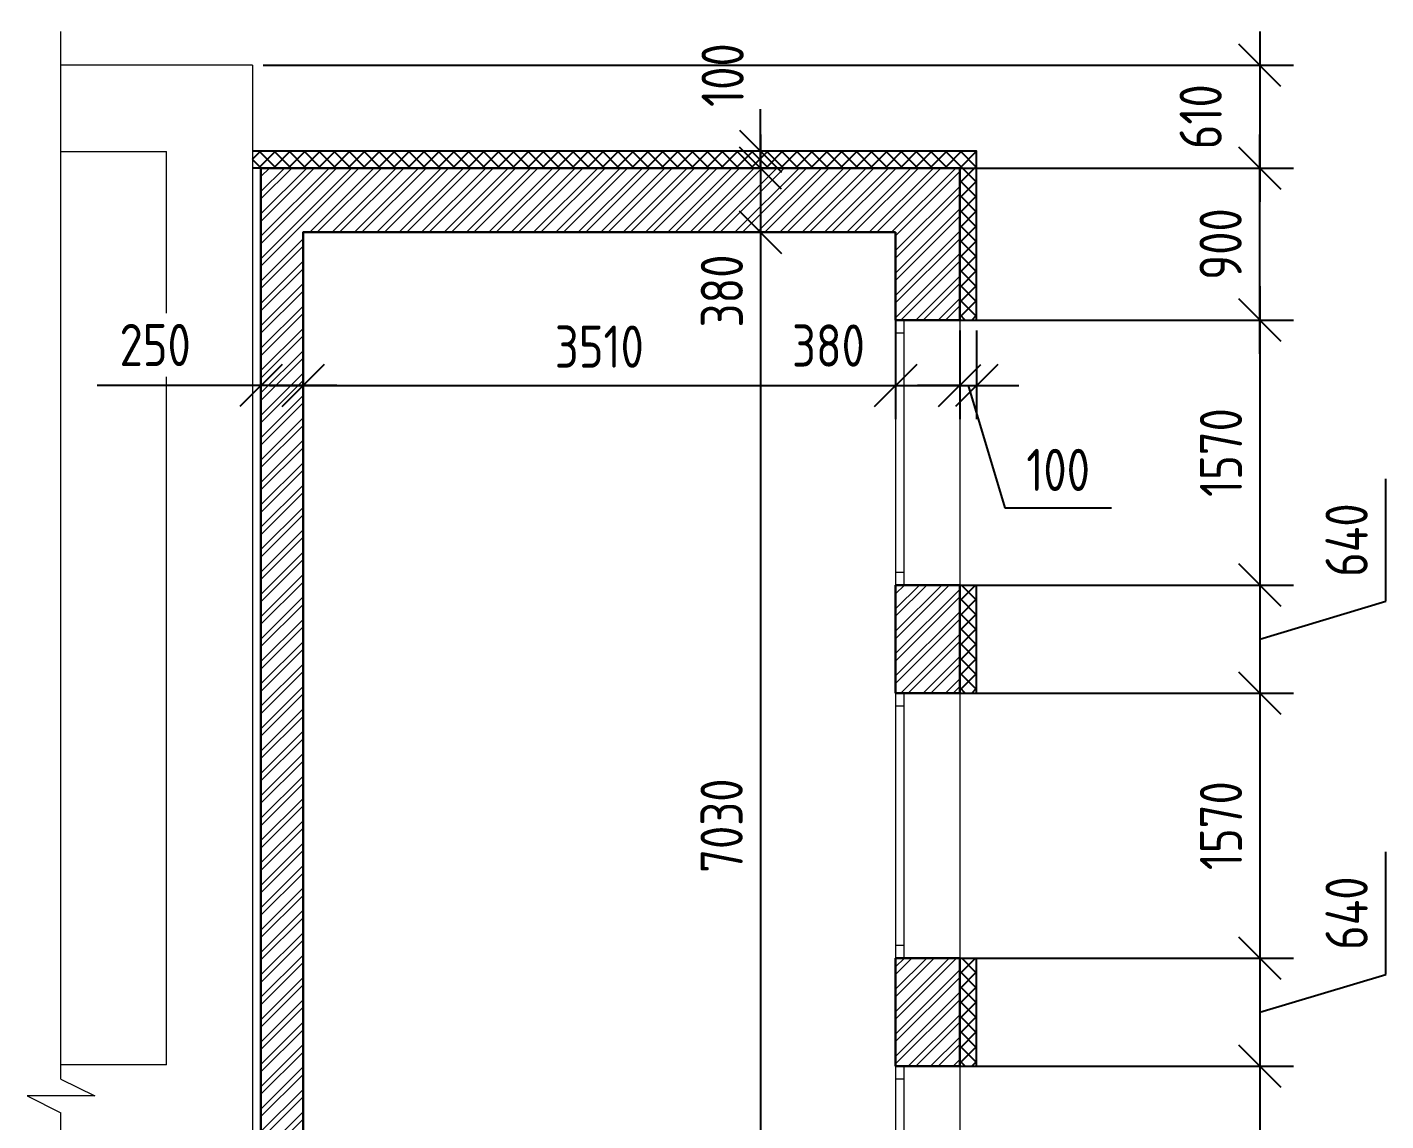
# Model space of a CAD drawing. Header units: millimetres. Extents: x -69913 to 106360, y -63759 to 35456.
# Drawn here: x -36071 to -28022, y 8535 to 15013 of the extents above; entities that cross this region are included whole.
import ezdxf

# ---------------------------------------------------------------- set-up
doc = ezdxf.new("R2010")
doc.units = ezdxf.units.MM
doc.header["$MEASUREMENT"] = 0
for name, color, linetype, lineweight in [('Кирпич силикат', 31, 'Continuous', 30), ('Окна ARCHICAD_Ном._пера__1', 7, 'Continuous', 13), ('размеры', 4, 'Continuous', 15), ('штриховка', 8, 'Continuous', 20)]:
    doc.layers.add(name, color=color, linetype=linetype, lineweight=lineweight)
doc.layers.add('Тонкий', color=4, linetype='Continuous')
doc.styles.add('ГОСТ 2.304', font='CS_Gost2304.shx')
doc.dimstyles.new('СПДС', dxfattribs={"dimscale": 100, "dimtxt": 2.5, "dimasz": 2.5, "dimexe": 2, "dimexo": 0.625, "dimgap": 1, "dimtad": 1, "dimdec": 0, "dimtxsty": 'ГОСТ 2.304', "dimblk": 'OBLIQUE', "dimblk1": 'OBLIQUE', "dimblk2": 'OBLIQUE', "dimcen": 2.5, "dimdle": 2, "dimadec": 0, "dimazin": 2, "dimtfac": 0.75, "dimtdec": 4, "dimtmove": 1, "dimatfit": 3, "dimfxl": 1, "dimtfill": 1, "dimtolj": 1, "dimarcsym": 1})
pattern_1 = [(45, (-80763.21, -240855.84), (-66.29126, 66.29126), []), (45, (-80719.02, -240855.84), (-66.29126, 66.29126), [])]

# ---------------------------------------------------------------- blocks, each defined once
blk = doc.blocks.new('Окно 21')
at = {"layer": 'Окна ARCHICAD_Ном._пера__1', "color": 7, "linetype": 'Continuous', "lineweight": 13}
for p, q in [((-785, 0), (785, 0)), ((-785, 0), (-710, 0)), ((-785, 0), (-785, -50)), ((-785, 0), (-785, -50)), ((-710, 0), (-710, -50)), ((-710, 0), (710, 0)), ((710, -50), (710, 0)), ((710, 0), (785, 0)), ((785, 0), (785, -50)), ((785, 0), (785, -50)), ((-710, -50), (-785, -50)), ((-785, -50), (-785, -380)), ((710, -50), (-710, -50)), ((785, -50), (710, -50)), ((785, -50), (785, -380)), ((-785, -380), (785, -380))]:
    blk.add_line(p, q, dxfattribs=at)
blk = doc.blocks.new('_Oblique')
at = {"color": 0, "linetype": 'ByBlock', "lineweight": -2}
blk.add_line((-0.5, -0.5), (0.5, 0.5), dxfattribs=at)
blk = doc.blocks.new('*D45')
at = {"layer": 'размеры', "color": 0, "lineweight": -2, "ltscale": 50, "transparency": 16777216}
for p, q in [((-28768.4, 13078.2), (-28768.4, 14378.2)), ((-30483.4, 14178.2), (-28568.4, 14178.2)), ((-30483.4, 13278.2), (-28568.4, 13278.2))]:
    blk.add_line(p, q, dxfattribs=at)
at = {"layer": 'размеры', "color": 0, "lineweight": -2, "ltscale": 50, "transparency": 16777216, "xscale": 250, "yscale": 250, "zscale": 250}
for p, rotation in [((-28768.4, 14178.2), 90), ((-28768.4, 13278.2), 270)]:
    blk.add_blockref('_Oblique', p, dxfattribs=dict(at, rotation=rotation))
at = {"layer": 'размеры', "color": 0, "ltscale": 50, "transparency": 16777216, "insert": (-29000.7, 13728.2), "char_height": 250, "attachment_point": 5, "rotation": 90, "style": 'ГОСТ 2.304', "bg_fill": 3, "box_fill_scale": 1.25, "bg_fill_color": 256, "bg_fill_true_color": 13158600, "bg_fill_transparency": 0}
blk.add_mtext('\\A1;900', dxfattribs=at)
blk = doc.blocks.new('*D46')
at = {"layer": 'размеры', "color": 0, "lineweight": -2, "ltscale": 50, "transparency": 16777216}
for p, q in [((-28768.4, 13478.2), (-28768.4, 11508.2)), ((-30483.4, 13278.2), (-28568.4, 13278.2)), ((-30483.4, 11708.2), (-28568.4, 11708.2))]:
    blk.add_line(p, q, dxfattribs=at)
at = {"layer": 'размеры', "color": 0, "lineweight": -2, "ltscale": 50, "transparency": 16777216, "xscale": 250, "yscale": 250, "zscale": 250}
for p, rotation in [((-28768.4, 13278.2), 90), ((-28768.4, 11708.2), 270)]:
    blk.add_blockref('_Oblique', p, dxfattribs=dict(at, rotation=rotation))
at = {"layer": 'размеры', "color": 0, "ltscale": 50, "transparency": 16777216, "insert": (-28998.6, 12493.2), "char_height": 250, "attachment_point": 5, "rotation": 90, "style": 'ГОСТ 2.304', "bg_fill": 3, "box_fill_scale": 1.25, "bg_fill_color": 256, "bg_fill_true_color": 13158600, "bg_fill_transparency": 0}
blk.add_mtext('\\A1;1570', dxfattribs=at)
blk = doc.blocks.new('*D47')
at = {"layer": 'размеры', "color": 0, "lineweight": -2, "ltscale": 50, "transparency": 16777216}
for p, q in [((-28021.7, 11612.2), (-28021.7, 12337.1)), ((-28768.4, 11908.2), (-28768.4, 10868.2)), ((-30483.4, 11708.2), (-28568.4, 11708.2)), ((-28768.4, 11388.2), (-28021.7, 11612.2)), ((-30483.4, 11068.2), (-28568.4, 11068.2))]:
    blk.add_line(p, q, dxfattribs=at)
at = {"layer": 'размеры', "color": 0, "lineweight": -2, "ltscale": 50, "transparency": 16777216, "xscale": 250, "yscale": 250, "zscale": 250}
for p, rotation in [((-28768.4, 11708.2), 90), ((-28768.4, 11068.2), 270)]:
    blk.add_blockref('_Oblique', p, dxfattribs=dict(at, rotation=rotation))
at = {"layer": 'размеры', "color": 0, "ltscale": 50, "transparency": 16777216, "insert": (-28254, 11974.6), "char_height": 250, "attachment_point": 5, "rotation": 90, "style": 'ГОСТ 2.304', "bg_fill": 3, "box_fill_scale": 1.25, "bg_fill_color": 256, "bg_fill_true_color": 13158600, "bg_fill_transparency": 0}
blk.add_mtext('\\A1;640', dxfattribs=at)
blk = doc.blocks.new('*D48')
at = {"layer": 'размеры', "color": 0, "lineweight": -2, "ltscale": 50, "transparency": 16777216}
for p, q in [((-28768.4, 11268.2), (-28768.4, 9298.2)), ((-30483.4, 11068.2), (-28568.4, 11068.2)), ((-30483.4, 9498.2), (-28568.4, 9498.2))]:
    blk.add_line(p, q, dxfattribs=at)
at = {"layer": 'размеры', "color": 0, "lineweight": -2, "ltscale": 50, "transparency": 16777216, "xscale": 250, "yscale": 250, "zscale": 250}
for p, rotation in [((-28768.4, 11068.2), 90), ((-28768.4, 9498.2), 270)]:
    blk.add_blockref('_Oblique', p, dxfattribs=dict(at, rotation=rotation))
at = {"layer": 'размеры', "color": 0, "ltscale": 50, "transparency": 16777216, "insert": (-28998.6, 10283.2), "char_height": 250, "attachment_point": 5, "rotation": 90, "style": 'ГОСТ 2.304', "bg_fill": 3, "box_fill_scale": 1.25, "bg_fill_color": 256, "bg_fill_true_color": 13158600, "bg_fill_transparency": 0}
blk.add_mtext('\\A1;1570', dxfattribs=at)
blk = doc.blocks.new('*D49')
at = {"layer": 'размеры', "color": 0, "lineweight": -2, "ltscale": 50, "transparency": 16777216}
for p, q in [((-28021.7, 9402.2), (-28021.7, 10127.1)), ((-28768.4, 9698.2), (-28768.4, 8658.2)), ((-30483.4, 9498.2), (-28568.4, 9498.2)), ((-28768.4, 9178.2), (-28021.7, 9402.2)), ((-30483.4, 8858.2), (-28568.4, 8858.2))]:
    blk.add_line(p, q, dxfattribs=at)
at = {"layer": 'размеры', "color": 0, "lineweight": -2, "ltscale": 50, "transparency": 16777216, "xscale": 250, "yscale": 250, "zscale": 250}
for p, rotation in [((-28768.4, 9498.2), 90), ((-28768.4, 8858.2), 270)]:
    blk.add_blockref('_Oblique', p, dxfattribs=dict(at, rotation=rotation))
at = {"layer": 'размеры', "color": 0, "ltscale": 50, "transparency": 16777216, "insert": (-28254, 9764.6), "char_height": 250, "attachment_point": 5, "rotation": 90, "style": 'ГОСТ 2.304', "bg_fill": 3, "box_fill_scale": 1.25, "bg_fill_color": 256, "bg_fill_true_color": 13158600, "bg_fill_transparency": 0}
blk.add_mtext('\\A1;640', dxfattribs=at)
blk = doc.blocks.new('*D50')
at = {"layer": 'размеры', "color": 0, "lineweight": -2, "ltscale": 50, "transparency": 16777216}
for p, q in [((-28768.4, 9058.2), (-28768.4, 7088.2)), ((-30483.4, 8858.2), (-28568.4, 8858.2)), ((-30483.4, 7288.2), (-28568.4, 7288.2))]:
    blk.add_line(p, q, dxfattribs=at)
at = {"layer": 'размеры', "color": 0, "lineweight": -2, "ltscale": 50, "transparency": 16777216, "xscale": 250, "yscale": 250, "zscale": 250}
for p, rotation in [((-28768.4, 8858.2), 90), ((-28768.4, 7288.2), 270)]:
    blk.add_blockref('_Oblique', p, dxfattribs=dict(at, rotation=rotation))
at = {"layer": 'размеры', "color": 0, "ltscale": 50, "transparency": 16777216, "insert": (-28998.6, 8073.2), "char_height": 250, "attachment_point": 5, "rotation": 90, "style": 'ГОСТ 2.304', "bg_fill": 3, "box_fill_scale": 1.25, "bg_fill_color": 256, "bg_fill_true_color": 13158600, "bg_fill_transparency": 0}
blk.add_mtext('\\A1;1570', dxfattribs=at)
blk = doc.blocks.new('*D52')
at = {"layer": 'размеры', "color": 0, "lineweight": -2, "ltscale": 50, "transparency": 16777216}
for p, q in [((-31726.6, 14378.2), (-31726.6, 13598.2)), ((-30608.4, 14178.2), (-31926.6, 14178.2)), ((-30988.4, 13798.2), (-31926.6, 13798.2))]:
    blk.add_line(p, q, dxfattribs=at)
at = {"layer": 'размеры', "color": 0, "lineweight": -2, "ltscale": 50, "transparency": 16777216, "xscale": 250, "yscale": 250, "zscale": 250, "rotation": 90}
blk.add_blockref('_Oblique', (-31726.6, 14178.2), dxfattribs=at)
at = {"layer": 'размеры', "color": 0, "ltscale": 50, "transparency": 16777216, "insert": (-31955.1, 13450.5), "char_height": 250, "attachment_point": 5, "rotation": 90, "style": 'ГОСТ 2.304', "bg_fill": 3, "box_fill_scale": 1.25, "bg_fill_color": 256, "bg_fill_true_color": 13158600, "bg_fill_transparency": 0}
blk.add_mtext('\\A1;380', dxfattribs=at)
at = {"layer": 'размеры', "color": 0, "lineweight": -2, "ltscale": 50, "transparency": 16777216, "xscale": 250, "yscale": 250, "zscale": 250, "rotation": 270}
blk.add_blockref('_Oblique', (-31726.6, 13798.2), dxfattribs=at)
blk = doc.blocks.new('*D61')
at = {"layer": 'размеры', "color": 0, "lineweight": -2, "ltscale": 50, "transparency": 16777216}
for p, q in [((-31726.6, 13998.2), (-31726.6, 6568.2)), ((-30988.4, 13798.2), (-31926.6, 13798.2)), ((-30988.4, 6768.2), (-31926.6, 6768.2))]:
    blk.add_line(p, q, dxfattribs=at)
at = {"layer": 'размеры', "color": 0, "lineweight": -2, "ltscale": 50, "transparency": 16777216, "xscale": 250, "yscale": 250, "zscale": 250}
for p, rotation in [((-31726.6, 13798.2), 90), ((-31726.6, 6768.2), 270)]:
    blk.add_blockref('_Oblique', p, dxfattribs=dict(at, rotation=rotation))
at = {"layer": 'размеры', "color": 0, "ltscale": 50, "transparency": 16777216, "insert": (-31956.8, 10283.2), "char_height": 250, "attachment_point": 5, "rotation": 90, "style": 'ГОСТ 2.304', "bg_fill": 3, "box_fill_scale": 1.25, "bg_fill_color": 256, "bg_fill_true_color": 13158600, "bg_fill_transparency": 0}
blk.add_mtext('\\A1;7030', dxfattribs=at)
blk = doc.blocks.new('*D67')
at = {"layer": 'размеры', "color": 0, "lineweight": -2, "ltscale": 50, "transparency": 16777216}
for p, q in [((-34435.9, 13735.7), (-34435.9, 12690.5)), ((-30925.9, 13735.7), (-30925.9, 12690.5)), ((-34635.9, 12890.5), (-30725.9, 12890.5))]:
    blk.add_line(p, q, dxfattribs=at)
at = {"layer": 'размеры', "color": 0, "lineweight": -2, "ltscale": 50, "transparency": 16777216, "xscale": 250, "yscale": 250, "zscale": 250, "rotation": 180}
blk.add_blockref('_Oblique', (-34435.9, 12890.5), dxfattribs=at)
at = {"layer": 'размеры', "color": 0, "lineweight": -2, "ltscale": 50, "transparency": 16777216, "xscale": 250, "yscale": 250, "zscale": 250}
blk.add_blockref('_Oblique', (-30925.9, 12890.5), dxfattribs=at)
at = {"layer": 'размеры', "color": 0, "ltscale": 50, "transparency": 16777216, "insert": (-32680.9, 13120.7), "char_height": 250, "attachment_point": 5, "style": 'ГОСТ 2.304', "bg_fill": 3, "box_fill_scale": 1.25, "bg_fill_color": 256, "bg_fill_true_color": 13158600, "bg_fill_transparency": 0}
blk.add_mtext('\\A1;3510', dxfattribs=at)
blk = doc.blocks.new('*D71')
at = {"layer": 'размеры', "color": 0, "lineweight": -2, "ltscale": 50, "transparency": 16777216}
for p, q in [((-30925.9, 13215.7), (-30925.9, 12690.5)), ((-30545.9, 13215.7), (-30545.9, 12690.5)), ((-31125.9, 12890.5), (-30345.9, 12890.5))]:
    blk.add_line(p, q, dxfattribs=at)
at = {"layer": 'размеры', "color": 0, "lineweight": -2, "ltscale": 50, "transparency": 16777216, "xscale": 250, "yscale": 250, "zscale": 250}
blk.add_blockref('_Oblique', (-30545.9, 12890.5), dxfattribs=at)
at = {"layer": 'размеры', "color": 0, "ltscale": 50, "transparency": 16777216, "insert": (-31323.7, 13127), "char_height": 250, "attachment_point": 5, "style": 'ГОСТ 2.304', "bg_fill": 3, "box_fill_scale": 1.25, "bg_fill_color": 256, "bg_fill_true_color": 13158600, "bg_fill_transparency": 0}
blk.add_mtext('\\A1;380', dxfattribs=at)
at = {"layer": 'размеры', "color": 0, "lineweight": -2, "ltscale": 50, "transparency": 16777216, "xscale": 250, "yscale": 250, "zscale": 250, "rotation": 180}
blk.add_blockref('_Oblique', (-30925.9, 12890.5), dxfattribs=at)
blk = doc.blocks.new('*D72')
at = {"layer": 'размеры', "color": 0, "lineweight": -2, "ltscale": 50, "transparency": 16777216}
for p, q in [((-34685.9, 13735.7), (-34685.9, 12690.5)), ((-34435.9, 13735.7), (-34435.9, 12690.5)), ((-34685.9, 12890.5), (-35656.3, 12890.5)), ((-34235.9, 12890.5), (-34685.9, 12890.5))]:
    blk.add_line(p, q, dxfattribs=at)
at = {"layer": 'размеры', "color": 0, "lineweight": -2, "ltscale": 50, "transparency": 16777216, "xscale": 250, "yscale": 250, "zscale": 250, "rotation": 180}
blk.add_blockref('_Oblique', (-34685.9, 12890.5), dxfattribs=at)
at = {"layer": 'размеры', "color": 0, "lineweight": -2, "ltscale": 50, "transparency": 16777216, "xscale": 250, "yscale": 250, "zscale": 250}
blk.add_blockref('_Oblique', (-34435.9, 12890.5), dxfattribs=at)
at = {"layer": 'размеры', "color": 0, "ltscale": 50, "transparency": 16777216, "insert": (-35312.5, 13130.4), "char_height": 250, "attachment_point": 5, "style": 'ГОСТ 2.304', "bg_fill": 3, "box_fill_scale": 1.25, "bg_fill_color": 256, "bg_fill_true_color": 13158600, "bg_fill_transparency": 0}
blk.add_mtext('\\A1;250', dxfattribs=at)
blk = doc.blocks.new('*D194')
at = {"layer": 'размеры', "color": 0, "lineweight": -2, "ltscale": 100, "transparency": 16777216}
for p, q in [((-31726.6, 14278.2), (-31726.6, 14528.2)), ((-30508.4, 14278.2), (-31926.6, 14278.2)), ((-31726.6, 14178.2), (-31726.6, 14278.2)), ((-30608.4, 14178.2), (-31926.6, 14178.2)), ((-31726.6, 14178.2), (-31726.6, 13928.2))]:
    blk.add_line(p, q, dxfattribs=at)
at = {"layer": 'размеры', "color": 0, "lineweight": -2, "ltscale": 100, "transparency": 16777216, "xscale": 250, "yscale": 250, "zscale": 250}
for p, rotation in [((-31726.6, 14278.2), 270), ((-31726.6, 14178.2), 90)]:
    blk.add_blockref('_Oblique', p, dxfattribs=dict(at, rotation=rotation))
at = {"layer": 'размеры', "color": 0, "ltscale": 100, "transparency": 16777216, "insert": (-31950.8, 14729.1), "char_height": 250, "attachment_point": 5, "rotation": 90, "style": 'ГОСТ 2.304', "bg_fill": 3, "box_fill_scale": 1.25, "bg_fill_color": 256, "bg_fill_true_color": 13158600, "bg_fill_transparency": 0}
blk.add_mtext('\\A1;100', dxfattribs=at)
blk = doc.blocks.new('*D205')
at = {"layer": 'размеры', "color": 0, "lineweight": -2, "ltscale": 100, "transparency": 16777216}
for p, q in [((-28768.4, 14987.2), (-28768.4, 13978.2)), ((-34673.4, 14787.2), (-28568.4, 14787.2)), ((-34623.4, 14178.2), (-28568.4, 14178.2))]:
    blk.add_line(p, q, dxfattribs=at)
at = {"layer": 'размеры', "color": 0, "ltscale": 100, "transparency": 16777216, "insert": (-29118.6, 14482.7), "char_height": 250, "attachment_point": 5, "rotation": 90, "style": 'ГОСТ 2.304', "bg_fill": 3, "box_fill_scale": 1.25, "bg_fill_color": 256, "bg_fill_true_color": 13158600, "bg_fill_transparency": 0}
blk.add_mtext('\\A1;610', dxfattribs=at)
at = {"layer": 'размеры', "color": 0, "lineweight": -2, "ltscale": 100, "transparency": 16777216, "xscale": 250, "yscale": 250, "zscale": 250}
for p, rotation in [((-28768.4, 14787.2), 90), ((-28768.4, 14178.2), 270)]:
    blk.add_blockref('_Oblique', p, dxfattribs=dict(at, rotation=rotation))
blk = doc.blocks.new('*D216')
at = {"layer": 'размеры', "color": 0, "lineweight": -2, "ltscale": 100, "transparency": 16777216}
for p, q in [((-30545.9, 13215.7), (-30545.9, 12690.5)), ((-30445.9, 13215.7), (-30445.9, 12690.5)), ((-30545.9, 12890.5), (-30795.9, 12890.5)), ((-30545.9, 12890.5), (-30445.9, 12890.5)), ((-30545.9, 12890.5), (-30445.9, 12890.5)), ((-30495.9, 12890.5), (-30278.4, 12165.5)), ((-30445.9, 12890.5), (-30195.9, 12890.5)), ((-30278.4, 12165.5), (-29647.2, 12165.5))]:
    blk.add_line(p, q, dxfattribs=at)
at = {"layer": 'размеры', "color": 0, "lineweight": -2, "ltscale": 100, "transparency": 16777216, "xscale": 250, "yscale": 250, "zscale": 250}
blk.add_blockref('_Oblique', (-30545.9, 12890.5), dxfattribs=at)
at = {"layer": 'размеры', "color": 0, "lineweight": -2, "ltscale": 100, "transparency": 16777216, "xscale": 250, "yscale": 250, "zscale": 250, "rotation": 180}
blk.add_blockref('_Oblique', (-30445.9, 12890.5), dxfattribs=at)
at = {"layer": 'размеры', "color": 0, "ltscale": 100, "transparency": 16777216, "insert": (-29962.8, 12390.5), "char_height": 250, "attachment_point": 5, "style": 'ГОСТ 2.304', "bg_fill": 3, "box_fill_scale": 1.25, "bg_fill_color": 256, "bg_fill_true_color": 13158600, "bg_fill_transparency": 0}
blk.add_mtext('\\A1;100', dxfattribs=at)

msp = doc.modelspace()

# ---------------------------------------------------------------- hatches: boundary and pattern name
at = {"layer": 'Тонкий', "ltscale": 100}
h = msp.add_hatch(dxfattribs=at)
h.set_pattern_fill('ANSI37', color=256, scale=500)
h.paths.add_polyline_path([(-30445.9, 14278.2), (-34735.9, 14278.2), (-34735.9, 14178.2), (-34685.9, 14178.2), (-34435.9, 14178.2), (-30545.9, 14178.2), (-30545.9, 13278.2), (-30445.9, 13278.2)])
h = msp.add_hatch(dxfattribs=at)
h.set_pattern_fill('ANSI37', color=256, scale=500)
h.paths.add_polyline_path([(-30445.9, 11708.2), (-30545.9, 11708.2), (-30545.9, 11068.2), (-30445.9, 11068.2)])
h = msp.add_hatch(dxfattribs=at)
h.set_pattern_fill('ANSI37', color=256, scale=500)
h.paths.add_polyline_path([(-30445.9, 9498.2), (-30545.9, 9498.2), (-30545.9, 8858.2), (-30445.9, 8858.2)])
at = {"layer": 'штриховка', "ltscale": 50}
h = msp.add_hatch(dxfattribs=at)
h.set_pattern_fill('ANSI32', color=256, scale=250, style=0)
h.set_pattern_definition([(45, (-49993.06, 2577.18), (-66.29126, 66.29126), []), (45, (-49948.865, 2577.18), (-66.29126, 66.29126), [])])
h.paths.add_polyline_path([(-34435.9, 6388.2), (-34175.9, 6388.2), (-34175.9, 6768.2), (-34435.9, 6768.2), (-34435.9, 13798.2), (-30925.9, 13798.2), (-30925.9, 13278.2), (-30875.9, 13278.2), (-30545.9, 13278.2), (-30545.9, 14178.2), (-34435.9, 14178.2), (-34685.9, 14178.2), (-34685.9, 3068), (-34175.9, 3068), (-34175.9, 3448), (-34435.9, 3448)])
h = msp.add_hatch(dxfattribs=at)
h.set_pattern_fill('ANSI32', color=256, scale=250, style=0)
h.set_pattern_definition(pattern_1)
h.paths.add_polyline_path([(-30545.9, 11708.2), (-30875.9, 11708.2), (-30925.9, 11708.2), (-30925.9, 11068.2), (-30545.9, 11068.2)])
h = msp.add_hatch(dxfattribs=at)
h.set_pattern_fill('ANSI32', color=256, scale=250, style=0)
h.set_pattern_definition(pattern_1)
h.paths.add_polyline_path([(-30545.9, 9498.2), (-30875.9, 9498.2), (-30925.9, 9498.2), (-30925.9, 8858.2), (-30875.9, 8858.2), (-30545.9, 8858.2)])

# ---------------------------------------------------------------- linework, layer by layer
at = {"layer": 'Кирпич силикат', "lineweight": 15, "ltscale": 40}
for p, q in [((-34735.9, 14787.2), (-34735.9, 2577.2)), ((-35245.9, 8867.2), (-35245.9, 14277.2))]:
    msp.add_line(p, q, dxfattribs=at)
at = {"layer": 'Кирпич силикат', "ltscale": 20}
for p, q in [((-34435.9, 14178.2), (-34685.9, 14178.2)), ((-34685.9, 14178.2), (-34685.9, 3068)), ((-30925.9, 13278.2), (-30875.9, 13278.2)), ((-30875.9, 13278.2), (-30545.9, 13278.2)), ((-30925.9, 11708.2), (-30875.9, 11708.2)), ((-30875.9, 11708.2), (-30545.9, 11708.2)), ((-30925.9, 11068.2), (-30875.9, 11068.2)), ((-30875.9, 11068.2), (-30545.9, 11068.2)), ((-30925.9, 9498.2), (-30875.9, 9498.2)), ((-30875.9, 9498.2), (-30545.9, 9498.2)), ((-30925.9, 8858.2), (-30875.9, 8858.2)), ((-30875.9, 8858.2), (-30545.9, 8858.2))]:
    msp.add_line(p, q, dxfattribs=at)
at = {"layer": 'Кирпич силикат', "lineweight": 15, "ltscale": 40, "flags": 128}
for points in [[(-34735.9, 14787.2), (-35870.8, 14787.2)], [(-35870.8, 14277.2), (-35245.9, 14277.2)], [(-35245.9, 8867.2), (-35870.8, 8867.2)]]:
    msp.add_lwpolyline(points, dxfattribs=at)
at = {"layer": 'Кирпич силикат', "ltscale": 20, "flags": 128}
for points in [[(-30545.9, 14178.2), (-34435.9, 14178.2)], [(-30545.9, 13278.2), (-30545.9, 14178.2)], [(-34435.9, 6768.2), (-34435.9, 13798.2), (-30925.9, 13798.2)], [(-30925.9, 13798.2), (-30925.9, 13278.2)], [(-30925.9, 11708.2), (-30925.9, 11068.2)], [(-30545.9, 11068.2), (-30545.9, 11708.2)], [(-30925.9, 9498.2), (-30925.9, 8858.2)], [(-30545.9, 8858.2), (-30545.9, 9498.2)]]:
    msp.add_lwpolyline(points, dxfattribs=at)
at = {"layer": 'размеры', "ltscale": 100}
for p, q in [((-35870.8, 8782.2), (-35870.8, 14987.2)), ((-35870.8, 8782.2), (-35670.8, 8682.2)), ((-35670.8, 8682.2), (-36070.8, 8682.2)), ((-36070.8, 8682.2), (-35870.8, 8582.2)), ((-35870.8, 2377.2), (-35870.8, 8582.2))]:
    msp.add_line(p, q, dxfattribs=at)
at = {"layer": 'Тонкий', "ltscale": 100}
msp.add_line((-34685.9, 14178.2), (-34735.9, 14178.2), dxfattribs=at)
at = {"layer": 'Тонкий', "ltscale": 20, "flags": 128}
msp.add_lwpolyline([(-30445.9, 13278.2), (-30445.9, 14278.2), (-34735.9, 14278.2)], dxfattribs=at)

# ---------------------------------------------------------------- block references
at = {"color": 7, "linetype": 'Continuous', "lineweight": 13, "xscale": -1, "zscale": 1000, "rotation": 90}
for p in [(-30925.9, 12493.2), (-30925.9, 10283.2), (-30925.9, 8073.2)]:
    msp.add_blockref('Окно 21', p, dxfattribs=at)

# ---------------------------------------------------------------- next in the draw order: dimensions: what is measured, and where the dimension line sits
at = {"layer": 'размеры', "ltscale": 50}
dim = msp.add_linear_dim(base=(-28768.4, 14178.2), p1=(-30545.9, 13278.2), p2=(-30545.9, 14178.2), angle=90, dimstyle='СПДС', dxfattribs=at)
dim.commit()
dim.dimension.update_dxf_attribs({"geometry": '*D45', "text_midpoint": (-29000.7, 13728.2)})

# ---------------------------------------------------------------- next in the draw order: dimensions: what is measured, and where the dimension line sits
dim = msp.add_linear_dim(base=(-28768.4, 11708.2), p1=(-30545.9, 13278.2), p2=(-30545.9, 11708.2), angle=90, dimstyle='СПДС', dxfattribs=at)
dim.commit()
dim.dimension.update_dxf_attribs({"geometry": '*D46', "text_midpoint": (-28998.6, 12493.2)})

# ---------------------------------------------------------------- next in the draw order: dimensions: what is measured, and where the dimension line sits
dim = msp.add_linear_dim(base=(-31726.6, 13798.2), p1=(-30545.9, 14178.2), p2=(-30925.9, 13798.2), angle=90, dimstyle='СПДС', override={"dimtmove": 2}, dxfattribs=at)
dim.commit()
dim.dimension.update_dxf_attribs({"geometry": '*D52', "text_midpoint": (-31955.1, 13450.5), "dimtype": 160})
dim = msp.add_linear_dim(base=(-28768.4, 11068.2), p1=(-30545.9, 11708.2), p2=(-30545.9, 11068.2), angle=90, dimstyle='СПДС', dxfattribs=at)
dim.commit()
dim.dimension.update_dxf_attribs({"geometry": '*D47', "text_midpoint": (-28254, 11712.2)})

# ---------------------------------------------------------------- next in the draw order: linework, layer by layer
at = {"layer": 'Тонкий', "ltscale": 100}
msp.add_line((-30545.9, 11708.2), (-30445.9, 11708.2), dxfattribs=at)

# ---------------------------------------------------------------- next in the draw order: dimensions: what is measured, and where the dimension line sits
at = {"layer": 'размеры', "ltscale": 50}
for base, p1, p2, picture, middle in [((-31726.6, 6768.2), (-30925.9, 13798.2), (-30925.9, 6768.2), '*D61', (-31956.8, 10283.2)), ((-28768.4, 9498.2), (-30545.9, 11068.2), (-30545.9, 9498.2), '*D48', (-28998.6, 10283.2))]:
    dim = msp.add_linear_dim(base=base, p1=p1, p2=p2, angle=90, dimstyle='СПДС', dxfattribs=at)
    dim.commit()
    dim.dimension.update_dxf_attribs({"geometry": picture, "text_midpoint": middle})

# ---------------------------------------------------------------- next in the draw order: linework, layer by layer
at = {"layer": 'Тонкий', "ltscale": 100}
for p, q in [((-30445.9, 11068.2), (-30445.9, 11708.2)), ((-30545.9, 11068.2), (-30445.9, 11068.2))]:
    msp.add_line(p, q, dxfattribs=at)

# ---------------------------------------------------------------- next in the draw order: dimensions: what is measured, and where the dimension line sits
at = {"layer": 'размеры', "ltscale": 100}
dim = msp.add_linear_dim(base=(-31726.6, 14278.2), p1=(-30545.9, 14178.2), p2=(-30445.9, 14278.2), angle=90, dimstyle='СПДС', dxfattribs=at)
dim.commit()
dim.dimension.update_dxf_attribs({"geometry": '*D194', "text_midpoint": (-31725.8, 14729.1), "dimtype": 160})
at = {"layer": 'размеры', "ltscale": 50}
dim = msp.add_linear_dim(base=(-30925.9, 12890.5), p1=(-34435.9, 13798.2), p2=(-30925.9, 13798.2), dimstyle='СПДС', dxfattribs=at)
dim.commit()
dim.dimension.update_dxf_attribs({"geometry": '*D67', "text_midpoint": (-32680.9, 13120.7)})
dim = msp.add_linear_dim(base=(-28768.4, 8858.2), p1=(-30545.9, 9498.2), p2=(-30545.9, 8858.2), angle=90, dimstyle='СПДС', dxfattribs=at)
dim.commit()
dim.dimension.update_dxf_attribs({"geometry": '*D49', "text_midpoint": (-28254, 9502.2)})

# ---------------------------------------------------------------- next in the draw order: linework, layer by layer
at = {"layer": 'Тонкий', "ltscale": 100}
msp.add_line((-30545.9, 9498.2), (-30445.9, 9498.2), dxfattribs=at)

# ---------------------------------------------------------------- next in the draw order: dimensions: what is measured, and where the dimension line sits
at = {"layer": 'размеры', "ltscale": 100}
dim = msp.add_linear_dim(base=(-28768.4, 14178.2), p1=(-34735.9, 14787.2), p2=(-34685.9, 14178.2), angle=90, dimstyle='СПДС', override={"dimrnd": 5, "dimtmove": 2}, dxfattribs=at)
dim.commit()
dim.dimension.update_dxf_attribs({"geometry": '*D205', "text_midpoint": (-29118.6, 14482.7), "dimtype": 160})
at = {"layer": 'размеры', "ltscale": 50}
for base, p1, p2, override, picture, middle in [((-34685.9, 12890.5), (-34435.9, 13798.2), (-34685.9, 13798.2), {"dimtmove": 0}, '*D72', (-35312.5, 12890.5)), ((-30545.9, 12890.5), (-30925.9, 13278.2), (-30545.9, 13278.2), {"dimtmove": 2}, '*D71', (-31323.7, 13127))]:
    dim = msp.add_linear_dim(base=base, p1=p1, p2=p2, dimstyle='СПДС', override=override, dxfattribs=at)
    dim.commit()
    dim.dimension.update_dxf_attribs({"geometry": picture, "text_midpoint": middle, "dimtype": 160})
dim = msp.add_linear_dim(base=(-28768.4, 7288.2), p1=(-30545.9, 8858.2), p2=(-30545.9, 7288.2), angle=90, dimstyle='СПДС', dxfattribs=at)
dim.commit()
dim.dimension.update_dxf_attribs({"geometry": '*D50', "text_midpoint": (-28998.6, 8073.2)})

# ---------------------------------------------------------------- next in the draw order: linework, layer by layer
at = {"layer": 'Тонкий', "ltscale": 100}
for p, q in [((-30545.9, 13278.2), (-30445.9, 13278.2)), ((-30445.9, 8858.2), (-30445.9, 9498.2)), ((-30545.9, 8858.2), (-30445.9, 8858.2))]:
    msp.add_line(p, q, dxfattribs=at)

# ---------------------------------------------------------------- next in the draw order: dimensions: what is measured, and where the dimension line sits
at = {"layer": 'размеры', "ltscale": 100}
dim = msp.add_linear_dim(base=(-30445.9, 12890.5), p1=(-30545.9, 13278.2), p2=(-30445.9, 13278.2), dimstyle='СПДС', dxfattribs=at)
dim.commit()
dim.dimension.update_dxf_attribs({"geometry": '*D216', "text_midpoint": (-30178.4, 12390.5)})

doc.saveas('drawing.dxf')
